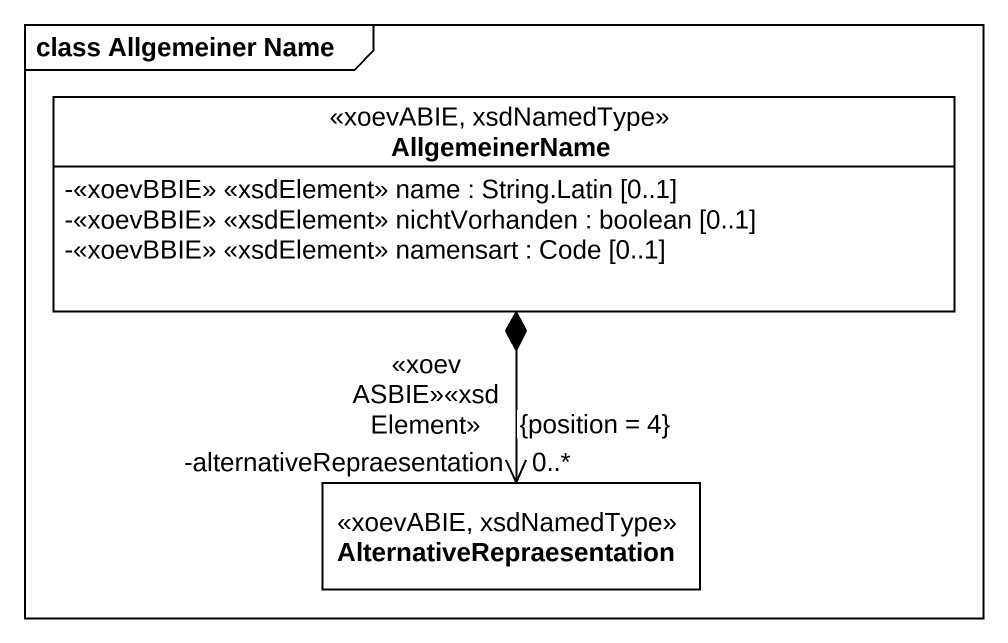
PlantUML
@startuml
mainframe class Allgemeiner Name
hide circle
hide empty members
skinparam classAttributeIconSize 0
class AllgemeinerName <<xoevABIE, xsdNamedType>> {
  -<<xoevBBIE>> <<xsdElement>> name : String.Latin [0..1]
  -<<xoevBBIE>> <<xsdElement>> nichtVorhanden : boolean [0..1]
  -<<xoevBBIE>> <<xsdElement>> namensart : Code [0..1]
}
class AlternativeRepraesentation <<xoevABIE, xsdNamedType>>
AllgemeinerName *--> "-alternativeRepraesentation\n<<xoevASBIE>><<xsdElement>>\n0..*\n{position = 4}" AlternativeRepraesentation
@enduml
